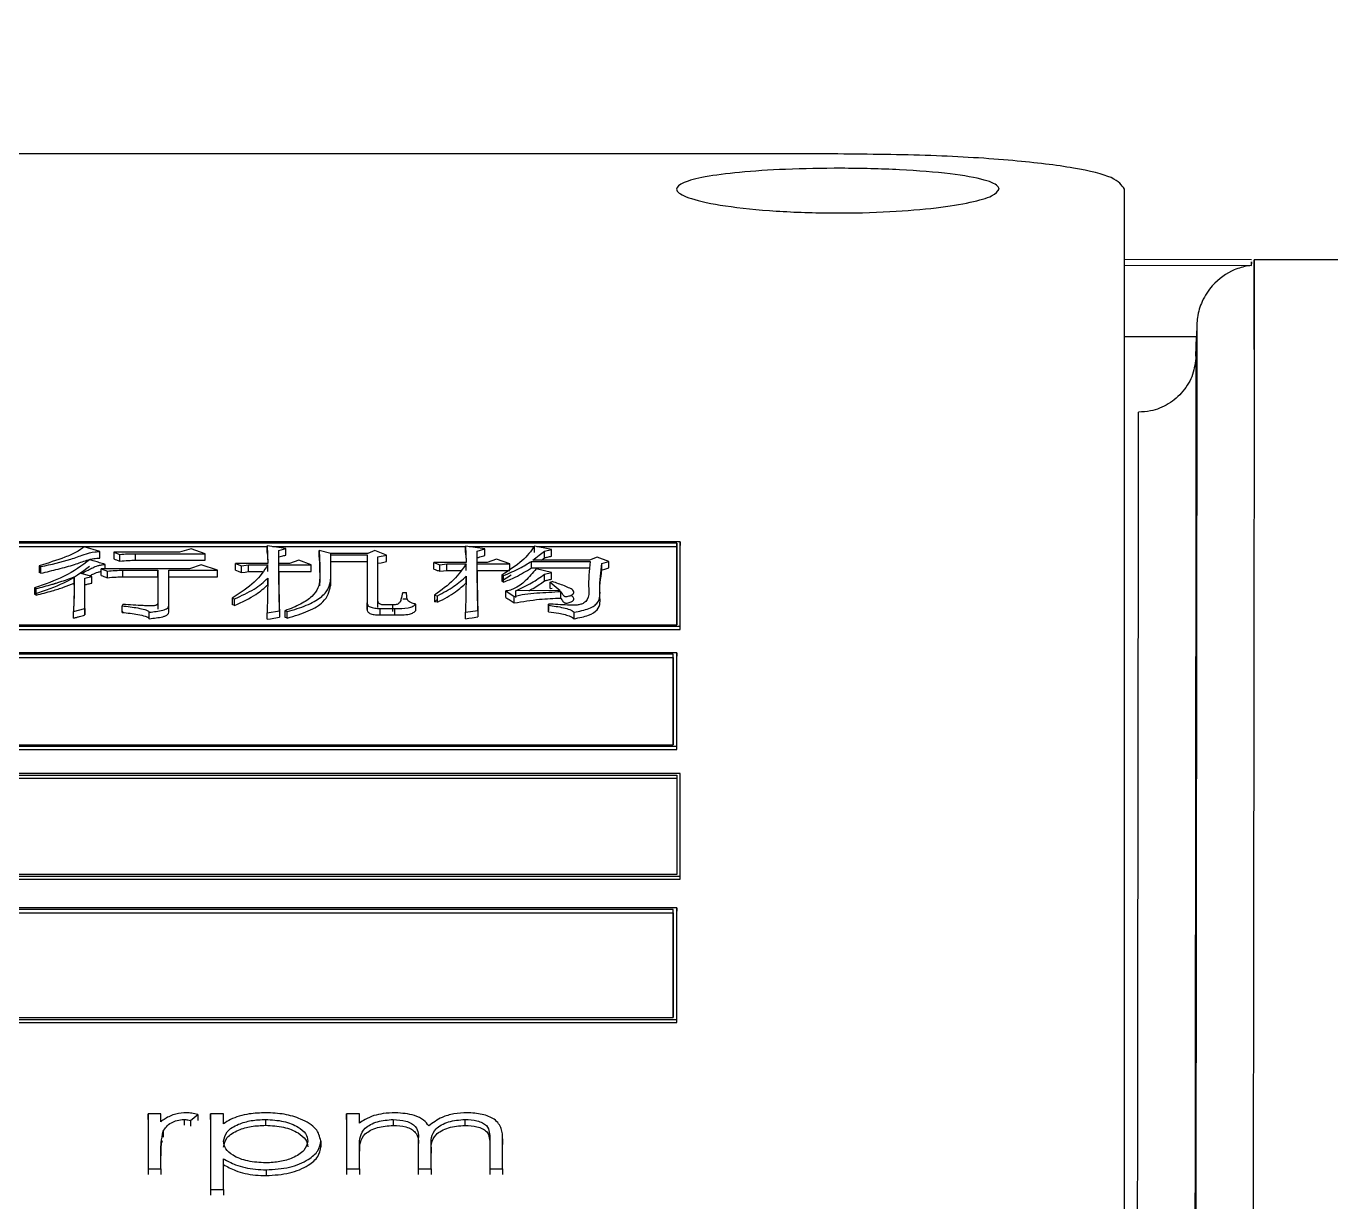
# Model space of a CAD drawing. Header units: millimetres. Extents: x 2180 to 4616, y 795 to 2518.
# Drawn here: x 2659.55 to 2677.77, y 2275.56 to 2291.97 of the extents above; entities that cross this region are included whole.
import ezdxf

# ---------------------------------------------------------------- set-up
doc = ezdxf.new("R2010")
doc.units = ezdxf.units.MM

msp = doc.modelspace()

# ---------------------------------------------------------------- linework, layer by layer
at = {"color": 7, "linetype": 'Continuous', "lineweight": 25}
for p, q in [((2670.883, 2290.187), (2633.883, 2290.189)), ((2676.656, 2288.71), (2674.883, 2288.714)), ((2674.883, 2288.635), (2676.656, 2288.632)), ((2682.167, 2288.699), (2676.696, 2288.711)), ((2675.894, 2287.806), (2675.89, 2287.634)), ((2675.894, 2287.805), (2675.894, 2287.806)), ((2675.89, 2287.634), (2674.883, 2287.636)), ((2675.882, 2287.366), (2675.89, 2287.634)), ((2668.684, 2284.771), (2646.701, 2284.771)), ((2668.634, 2284.753), (2646.751, 2284.754)), ((2668.634, 2284.753), (2668.634, 2284.707)), ((2668.684, 2284.771), (2668.684, 2284.724)), ((2657.466, 2284.708), (2662.917, 2284.707)), ((2660.581, 2284.639), (2660.365, 2284.703)), ((2660.581, 2284.546), (2660.581, 2284.639)), ((2660.776, 2284.627), (2660.776, 2284.535)), ((2660.776, 2284.627), (2660.862, 2284.596)), ((2661.695, 2284.627), (2660.776, 2284.627)), ((2660.862, 2284.504), (2660.862, 2284.596)), ((2661.079, 2284.516), (2661.079, 2284.608)), ((2661.079, 2284.608), (2662.052, 2284.608)), ((2661.857, 2284.677), (2661.695, 2284.627)), ((2662.052, 2284.608), (2661.857, 2284.677)), ((2662.052, 2284.516), (2662.052, 2284.608)), ((2662.917, 2284.718), (2662.928, 2284.469)), ((2663.177, 2284.68), (2662.917, 2284.718)), ((2662.917, 2284.626), (2662.917, 2284.718)), ((2662.992, 2284.707), (2665.687, 2284.707)), ((2663.08, 2284.654), (2663.177, 2284.68)), ((2663.08, 2284.469), (2663.08, 2284.654)), ((2663.08, 2284.653), (2663.08, 2284.654)), ((2663.08, 2284.469), (2663.08, 2284.562)), ((2663.177, 2284.588), (2663.177, 2284.68)), ((2663.642, 2284.65), (2663.653, 2284.438)), ((2663.805, 2284.612), (2663.642, 2284.65)), ((2663.642, 2284.558), (2663.642, 2284.65)), ((2664.324, 2284.612), (2663.805, 2284.612)), ((2663.805, 2284.52), (2663.805, 2284.612)), ((2663.805, 2284.251), (2663.805, 2284.592)), ((2663.805, 2284.592), (2664.313, 2284.592)), ((2663.805, 2284.5), (2663.805, 2284.592)), ((2664.313, 2284.592), (2664.313, 2283.92)), ((2664.313, 2284.592), (2664.313, 2284.5)), ((2664.421, 2284.654), (2664.324, 2284.612)), ((2664.583, 2284.589), (2664.421, 2284.654)), ((2664.464, 2284.566), (2664.583, 2284.589)), ((2664.464, 2283.948), (2664.464, 2284.566)), ((2664.464, 2284.563), (2664.464, 2284.566)), ((2664.583, 2284.497), (2664.583, 2284.589)), ((2665.687, 2284.714), (2665.698, 2284.485)), ((2665.957, 2284.676), (2665.687, 2284.714)), ((2665.687, 2284.622), (2665.687, 2284.714)), ((2665.737, 2284.707), (2666.643, 2284.707)), ((2665.849, 2284.642), (2665.957, 2284.676)), ((2665.849, 2284.485), (2665.849, 2284.642)), ((2665.849, 2284.641), (2665.849, 2284.642)), ((2665.957, 2284.584), (2665.957, 2284.676)), ((2666.887, 2284.665), (2666.649, 2284.714)), ((2666.649, 2284.622), (2666.649, 2284.714)), ((2666.684, 2284.707), (2668.634, 2284.707)), ((2666.79, 2284.642), (2666.887, 2284.665)), ((2666.79, 2284.55), (2666.79, 2284.642)), ((2666.887, 2284.573), (2666.887, 2284.665)), ((2667.526, 2284.558), (2667.417, 2284.519)), ((2667.688, 2284.5), (2667.526, 2284.558)), ((2668.684, 2283.549), (2668.684, 2284.724)), ((2659.737, 2284.438), (2659.737, 2284.346)), ((2659.737, 2284.438), (2659.759, 2284.427)), ((2659.759, 2284.335), (2659.759, 2284.427)), ((2660.603, 2284.396), (2660.689, 2284.364)), ((2661.836, 2284.395), (2660.603, 2284.396)), ((2660.603, 2284.304), (2660.603, 2284.396)), ((2660.657, 2284.396), (2660.657, 2284.458)), ((2660.905, 2284.376), (2661.392, 2284.376)), ((2660.905, 2284.284), (2660.905, 2284.376)), ((2661.079, 2284.516), (2662.052, 2284.516)), ((2661.392, 2284.376), (2661.392, 2283.924)), ((2661.392, 2284.284), (2661.392, 2284.376)), ((2661.544, 2284.376), (2662.225, 2284.376)), ((2661.544, 2283.884), (2661.544, 2284.376)), ((2661.544, 2284.284), (2661.544, 2284.376)), ((2661.998, 2284.454), (2661.836, 2284.395)), ((2662.225, 2284.376), (2661.998, 2284.454)), ((2662.225, 2284.284), (2662.225, 2284.376)), ((2662.474, 2284.469), (2662.561, 2284.438)), ((2662.928, 2284.469), (2662.474, 2284.469)), ((2662.474, 2284.377), (2662.474, 2284.469)), ((2662.561, 2284.438), (2662.658, 2284.45)), ((2662.561, 2284.346), (2662.561, 2284.438)), ((2662.658, 2284.45), (2662.928, 2284.45)), ((2662.658, 2284.358), (2662.658, 2284.45)), ((2662.928, 2284.358), (2662.928, 2284.45)), ((2663.231, 2284.469), (2663.08, 2284.469)), ((2663.08, 2284.377), (2663.08, 2284.469)), ((2663.08, 2284.45), (2663.534, 2284.45)), ((2663.08, 2284.358), (2663.08, 2284.45)), ((2663.361, 2284.519), (2663.231, 2284.469)), ((2663.534, 2284.45), (2663.361, 2284.519)), ((2663.534, 2284.358), (2663.534, 2284.45)), ((2663.653, 2284.438), (2663.653, 2284.251)), ((2663.653, 2284.346), (2663.653, 2284.438)), ((2663.805, 2284.5), (2664.313, 2284.5)), ((2663.805, 2284.159), (2663.805, 2284.5)), ((2664.313, 2284.5), (2664.313, 2283.829)), ((2664.464, 2283.857), (2664.464, 2284.474)), ((2665.243, 2284.485), (2665.33, 2284.454)), ((2665.698, 2284.485), (2665.243, 2284.485)), ((2665.243, 2284.393), (2665.243, 2284.485)), ((2665.33, 2284.454), (2665.427, 2284.465)), ((2665.33, 2284.362), (2665.33, 2284.454)), ((2665.427, 2284.465), (2665.697, 2284.465)), ((2665.427, 2284.373), (2665.427, 2284.465)), ((2665.697, 2284.373), (2665.697, 2284.465)), ((2665.849, 2284.485), (2665.849, 2284.55)), ((2665.99, 2284.485), (2665.849, 2284.485)), ((2665.849, 2284.393), (2665.849, 2284.485)), ((2665.849, 2284.465), (2666.303, 2284.465)), ((2665.849, 2284.373), (2665.849, 2284.465)), ((2666.119, 2284.531), (2665.99, 2284.485)), ((2666.303, 2284.465), (2666.119, 2284.531)), ((2666.303, 2284.389), (2666.303, 2284.465)), ((2666.606, 2284.5), (2667.428, 2284.5)), ((2666.606, 2284.408), (2666.606, 2284.5)), ((2666.606, 2284.408), (2667.428, 2284.408)), ((2667.417, 2284.519), (2666.628, 2284.519)), ((2666.887, 2284.345), (2666.671, 2284.395)), ((2666.748, 2284.519), (2666.79, 2284.55)), ((2667.591, 2284.473), (2667.688, 2284.5)), ((2667.591, 2284.381), (2667.591, 2284.473)), ((2667.688, 2284.408), (2667.688, 2284.5)), ((2659.759, 2284.335), (2659.737, 2284.346)), ((2660.224, 2284.194), (2660.224, 2284.286)), ((2660.473, 2284.29), (2660.321, 2284.329)), ((2660.375, 2284.266), (2660.473, 2284.29)), ((2660.375, 2283.843), (2660.375, 2284.266)), ((2660.473, 2284.198), (2660.473, 2284.29)), ((2660.689, 2284.273), (2660.689, 2284.364)), ((2660.905, 2284.284), (2661.392, 2284.284)), ((2661.392, 2284.284), (2661.392, 2283.833)), ((2661.544, 2283.793), (2661.544, 2284.284)), ((2661.544, 2284.284), (2662.225, 2284.284)), ((2662.658, 2284.358), (2662.855, 2284.358)), ((2662.928, 2284.266), (2662.918, 2283.783)), ((2662.928, 2284.175), (2662.928, 2284.266)), ((2663.08, 2284.358), (2663.534, 2284.358)), ((2663.091, 2283.811), (2663.08, 2284.331)), ((2663.653, 2284.346), (2663.653, 2284.205)), ((2663.653, 2284.159), (2663.653, 2284.251)), ((2663.805, 2284.159), (2663.805, 2284.251)), ((2665.427, 2284.373), (2665.624, 2284.373)), ((2665.697, 2284.294), (2665.687, 2283.791)), ((2665.697, 2284.202), (2665.697, 2284.294)), ((2665.849, 2284.373), (2666.303, 2284.373)), ((2665.86, 2283.815), (2665.849, 2284.349)), ((2666.217, 2284.302), (2666.195, 2284.313)), ((2666.195, 2284.313), (2666.195, 2284.222)), ((2666.326, 2284.31), (2666.195, 2284.222)), ((2666.217, 2284.21), (2666.195, 2284.222)), ((2666.217, 2284.21), (2666.217, 2284.302)), ((2666.79, 2284.321), (2666.887, 2284.345)), ((2666.79, 2284.23), (2666.79, 2284.321)), ((2666.866, 2284.211), (2666.898, 2284.219)), ((2666.866, 2284.211), (2667.006, 2284.096)), ((2666.866, 2284.12), (2666.866, 2284.211)), ((2666.887, 2284.253), (2666.887, 2284.345)), ((2659.672, 2284.132), (2659.694, 2284.12)), ((2659.672, 2284.132), (2659.672, 2284.041)), ((2659.694, 2284.029), (2659.672, 2284.041)), ((2659.694, 2284.029), (2659.694, 2284.12)), ((2660.375, 2283.752), (2660.375, 2284.175)), ((2664.811, 2284.068), (2664.865, 2284.068)), ((2665.254, 2284.028), (2665.297, 2284.02)), ((2665.254, 2284.028), (2665.254, 2283.937)), ((2665.297, 2283.929), (2665.297, 2284.02)), ((2666.249, 2283.997), (2666.249, 2284.088)), ((2666.249, 2284.088), (2666.368, 2284.012)), ((2666.368, 2283.921), (2666.368, 2284.012)), ((2667.006, 2284.096), (2666.39, 2284.088)), ((2666.39, 2283.997), (2666.39, 2284.088)), ((2666.866, 2284.12), (2666.898, 2284.128)), ((2667.017, 2283.989), (2667.017, 2284.08)), ((2660.213, 2283.799), (2660.375, 2283.843)), ((2660.375, 2283.843), (2660.375, 2283.752)), ((2660.905, 2283.9), (2660.895, 2283.88)), ((2660.895, 2283.789), (2660.895, 2283.88)), ((2661.392, 2283.924), (2661.392, 2283.833)), ((2661.544, 2283.793), (2661.544, 2283.884)), ((2662.431, 2283.989), (2662.463, 2283.976)), ((2662.431, 2283.989), (2662.431, 2283.897)), ((2662.463, 2283.885), (2662.431, 2283.897)), ((2662.463, 2283.885), (2662.463, 2283.976)), ((2664.313, 2283.829), (2664.313, 2283.92)), ((2664.497, 2283.843), (2664.702, 2283.843)), ((2664.497, 2283.752), (2664.497, 2283.843)), ((2664.67, 2283.892), (2664.573, 2283.892)), ((2664.67, 2283.801), (2664.67, 2283.892)), ((2664.702, 2283.752), (2664.702, 2283.843)), ((2664.811, 2283.977), (2664.865, 2283.977)), ((2664.994, 2283.813), (2664.994, 2283.904)), ((2665.297, 2283.971), (2665.254, 2283.937)), ((2665.297, 2283.929), (2665.254, 2283.937)), ((2666.844, 2283.888), (2666.844, 2283.904)), ((2666.844, 2283.904), (2666.844, 2283.813)), ((2666.844, 2283.797), (2666.844, 2283.888)), ((2660.213, 2283.708), (2660.213, 2283.799)), ((2660.895, 2283.789), (2660.905, 2283.809)), ((2661.273, 2283.7), (2661.273, 2283.791)), ((2662.918, 2283.783), (2663.091, 2283.811)), ((2662.918, 2283.692), (2662.918, 2283.783)), ((2663.091, 2283.811), (2663.091, 2283.72)), ((2663.166, 2283.811), (2663.166, 2283.72)), ((2663.199, 2283.799), (2663.166, 2283.811)), ((2663.199, 2283.708), (2663.166, 2283.72)), ((2663.199, 2283.708), (2663.199, 2283.799)), ((2664.497, 2283.752), (2664.702, 2283.752)), ((2665.687, 2283.791), (2665.86, 2283.815)), ((2665.687, 2283.7), (2665.687, 2283.791)), ((2665.86, 2283.815), (2665.86, 2283.724)), ((2666.844, 2283.797), (2666.844, 2283.813)), ((2667.201, 2283.7), (2667.201, 2283.791)), ((2646.701, 2283.596), (2668.684, 2283.595)), ((2646.701, 2283.55), (2668.684, 2283.549)), ((2646.751, 2283.615), (2668.634, 2283.614)), ((2668.684, 2283.549), (2668.684, 2283.595)), ((2668.634, 2283.225), (2646.651, 2283.226)), ((2668.584, 2283.206), (2646.701, 2283.206)), ((2646.701, 2283.161), (2668.584, 2283.16)), ((2668.584, 2283.16), (2668.584, 2283.206)), ((2668.634, 2283.225), (2668.634, 2283.179)), ((2668.634, 2281.875), (2668.634, 2283.179)), ((2646.651, 2281.919), (2668.634, 2281.919)), ((2646.651, 2281.875), (2668.634, 2281.875)), ((2646.701, 2281.94), (2668.584, 2281.94)), ((2668.634, 2281.875), (2668.634, 2281.919)), ((2668.684, 2281.54), (2646.701, 2281.54)), ((2646.751, 2281.519), (2668.634, 2281.518)), ((2646.751, 2281.475), (2668.634, 2281.474)), ((2668.634, 2281.518), (2668.634, 2281.474)), ((2668.684, 2281.496), (2668.684, 2281.54)), ((2668.684, 2280.065), (2668.684, 2281.496)), ((2646.701, 2280.109), (2668.684, 2280.108)), ((2646.701, 2280.066), (2668.684, 2280.065)), ((2668.634, 2280.131), (2646.751, 2280.132)), ((2668.684, 2280.065), (2668.684, 2280.108)), ((2668.634, 2279.663), (2646.651, 2279.663)), ((2668.634, 2279.663), (2668.634, 2279.62)), ((2668.584, 2279.639), (2646.701, 2279.64)), ((2646.701, 2279.597), (2668.584, 2279.596)), ((2668.584, 2279.596), (2668.584, 2279.639)), ((2668.634, 2278.065), (2668.634, 2279.62)), ((2646.651, 2278.107), (2668.634, 2278.107)), ((2646.651, 2278.066), (2668.634, 2278.065)), ((2646.701, 2278.132), (2668.584, 2278.132)), ((2668.634, 2278.065), (2668.634, 2278.107)), ((2661.257, 2276.79), (2661.257, 2276.022)), ((2661.257, 2276.709), (2661.257, 2276.79)), ((2661.436, 2276.79), (2661.257, 2276.79)), ((2661.436, 2276.678), (2661.436, 2276.79)), ((2661.85, 2276.697), (2661.949, 2276.778)), ((2661.949, 2276.778), (2661.949, 2276.696)), ((2662.128, 2276.79), (2662.128, 2275.734)), ((2662.128, 2276.709), (2662.128, 2276.79)), ((2662.308, 2276.79), (2662.128, 2276.79)), ((2662.308, 2276.649), (2662.308, 2276.79)), ((2664.026, 2276.79), (2664.026, 2276.021)), ((2664.026, 2276.709), (2664.026, 2276.79)), ((2664.205, 2276.79), (2664.026, 2276.79)), ((2664.205, 2276.658), (2664.205, 2276.79)), ((2661.257, 2276.708), (2661.257, 2275.941)), ((2661.468, 2276.546), (2661.468, 2276.465)), ((2661.758, 2276.71), (2661.758, 2276.629)), ((2661.85, 2276.697), (2661.85, 2276.615)), ((2662.128, 2276.708), (2662.128, 2275.653)), ((2662.897, 2276.71), (2662.897, 2276.629)), ((2664.026, 2276.708), (2664.026, 2275.941)), ((2664.678, 2276.71), (2664.678, 2276.628)), ((2665.679, 2276.71), (2665.679, 2276.629)), ((2663.667, 2276.41), (2663.667, 2276.329)), ((2665.026, 2276.415), (2665.026, 2276.021)), ((2665.026, 2276.415), (2665.026, 2276.333)), ((2666.026, 2276.441), (2666.026, 2276.021)), ((2666.026, 2276.441), (2666.026, 2276.36)), ((2666.205, 2276.021), (2666.205, 2276.44)), ((2666.205, 2276.44), (2666.205, 2276.359)), ((2661.436, 2276.022), (2661.436, 2276.282)), ((2661.436, 2276.282), (2661.436, 2276.201)), ((2664.205, 2276.021), (2664.205, 2276.347)), ((2664.205, 2276.347), (2664.205, 2276.266)), ((2665.205, 2276.021), (2665.205, 2276.323)), ((2665.205, 2276.323), (2665.205, 2276.242)), ((2666.026, 2276.359), (2666.026, 2275.941)), ((2661.257, 2276.022), (2661.257, 2275.941)), ((2661.257, 2276.022), (2661.436, 2276.022)), ((2661.436, 2276.022), (2661.436, 2275.941)), ((2662.308, 2275.734), (2662.308, 2276.162)), ((2662.904, 2276.008), (2662.904, 2275.927)), ((2664.026, 2276.021), (2664.026, 2275.941)), ((2664.026, 2276.021), (2664.205, 2276.021)), ((2664.205, 2276.021), (2664.205, 2275.941)), ((2665.026, 2276.021), (2665.026, 2275.941)), ((2665.026, 2276.021), (2665.205, 2276.021)), ((2665.205, 2276.021), (2665.205, 2275.941)), ((2666.026, 2276.021), (2666.026, 2275.941)), ((2666.026, 2276.021), (2666.205, 2276.021)), ((2666.205, 2276.021), (2666.205, 2275.941)), ((2662.128, 2275.734), (2662.128, 2275.654)), ((2662.128, 2275.734), (2662.308, 2275.734)), ((2662.308, 2275.734), (2662.308, 2275.654))]:
    msp.add_line(p, q, dxfattribs=at)
at = {"color": 7, "linetype": 'Continuous', "lineweight": 25, "flags": 128}
for points in [[(2664.464, 2284.474), (2664.509, 2284.482), (2664.546, 2284.489), (2664.583, 2284.497)], [(2662.561, 2284.346), (2662.609, 2284.352), (2662.658, 2284.358)], [(2665.33, 2284.362), (2665.378, 2284.368), (2665.427, 2284.373)], [(2662.918, 2283.692), (2662.964, 2283.699), (2663.01, 2283.707), (2663.091, 2283.72)], [(2665.687, 2283.7), (2665.734, 2283.706), (2665.781, 2283.713), (2665.86, 2283.724)]]:
    msp.add_lwpolyline(points, dxfattribs=at)
at = {"color": 7, "linetype": 'Continuous', "lineweight": 25}
for points in [[(2674.069, 2221.501), (2674.593, 2225.153), (2675.641, 2232.456), (2678.761, 2243.099), (2682.969, 2253.342), (2688.324, 2263.043), (2694.729, 2272.082), (2702.11, 2280.344), (2710.372, 2287.725), (2719.412, 2294.13), (2729.112, 2299.485), (2739.355, 2303.693), (2749.998, 2306.813), (2757.302, 2307.861), (2760.953, 2308.385)], [(2674.272, 2228.044), (2674.958, 2231.338), (2676.331, 2237.926), (2679.652, 2247.479), (2683.856, 2256.662), (2688.991, 2265.365), (2694.981, 2273.502), (2701.768, 2280.986), (2709.282, 2287.742), (2717.444, 2293.696), (2726.169, 2298.795), (2735.37, 2302.959), (2744.936, 2306.239), (2751.531, 2307.584), (2754.828, 2308.256)], [(2676.693, 2287.457), (2676.694, 2287.822), (2676.695, 2288.553), (2676.695, 2288.658), (2676.696, 2288.711)]]:
    msp.add_open_spline(points, degree=3, dxfattribs=at)
for points, knots in [([(2674.883, 2289.697), (2674.846, 2289.752), (2674.773, 2289.862), (2674.203, 2289.998), (2673.336, 2290.104), (2672.188, 2290.174), (2671.323, 2290.183), (2670.883, 2290.187)], [0, 0, 0, 0, 0.184668, 0.3699947, 0.5658507, 0.7794444, 1, 1, 1, 1]), ([(2673.133, 2289.698), (2673.112, 2289.665), (2673.071, 2289.601), (2672.749, 2289.509), (2672.261, 2289.43), (2671.601, 2289.375), (2670.821, 2289.356), (2670.007, 2289.383), (2669.295, 2289.455), (2668.81, 2289.557), (2668.648, 2289.643), (2668.622, 2289.72), (2668.705, 2289.791), (2669.014, 2289.872), (2669.507, 2289.936), (2670.164, 2289.978), (2670.945, 2289.993), (2671.758, 2289.973), (2672.471, 2289.916), (2672.954, 2289.831), (2673.121, 2289.752), (2673.131, 2289.707), (2673.133, 2289.698)], [0, 0, 0, 0, 0.046276, 0.092719, 0.141715, 0.19519, 0.253686, 0.315261, 0.376912, 0.43437, 0.485817, 0.500005, 0.546254, 0.592701, 0.641799, 0.695155, 0.753514, 0.815397, 0.876864, 0.934161, 0.985737, 1, 1, 1, 1]), ([(2674.884, 2230.759), (2674.884, 2232.015), (2674.884, 2235.839), (2674.884, 2240.766), (2674.884, 2246.804), (2674.884, 2251.466), (2674.884, 2257.038), (2674.884, 2261.277), (2674.883, 2266.255), (2674.883, 2270.9), (2674.883, 2275.047), (2674.883, 2278.784), (2674.883, 2281.44), (2674.883, 2284.311), (2674.883, 2286.233), (2674.883, 2288.334), (2674.883, 2289.136), (2674.883, 2289.697)], [0, 0, 0, 0, 0.041991, 0.127821, 0.170695, 0.256527, 0.299401, 0.385233, 0.428107, 0.513939, 0.599771, 0.642645, 0.728477, 0.77135, 0.857181, 0.900055, 1, 1, 1, 1]), ([(2676.656, 2288.632), (2676.655, 2288.631), (2676.649, 2288.629), (2676.558, 2288.618), (2676.373, 2288.564), (2676.135, 2288.406), (2675.968, 2288.153), (2675.904, 2287.954), (2675.896, 2287.839), (2675.894, 2287.806)], [0, 0, 0, 0, 0.0146665, 0.0629057, 0.2528185, 0.5796375, 0.7759438, 0.9348975, 1, 1, 1, 1]), ([(2676.696, 2288.711), (2676.696, 2288.645), (2676.696, 2288.514), (2676.695, 2287.464), (2676.693, 2286.09), (2676.692, 2284.671), (2676.69, 2283.461), (2676.689, 2282.104), (2676.687, 2280.606), (2676.685, 2278.971), (2676.682, 2276.665), (2676.678, 2273.427), (2676.672, 2268.923), (2676.665, 2263.618), (2676.657, 2257.477), (2676.647, 2250.461), (2676.638, 2243.916), (2676.632, 2239.578), (2676.63, 2238.014)], [0, 0, 0, 0, 0.077148, 0.153713, 0.229695, 0.267477, 0.305113, 0.342602, 0.379946, 0.417144, 0.454196, 0.525129, 0.600563, 0.680497, 0.764931, 0.853864, 0.947295, 1, 1, 1, 1]), ([(2676.656, 2288.632), (2676.656, 2288.653), (2676.656, 2288.706), (2676.656, 2288.674), (2676.656, 2288.656)], [0, 0, 0, 0, 0.3985126, 1, 1, 1, 1]), ([(2675.894, 2287.805), (2675.894, 2287.544), (2675.894, 2287.009), (2675.892, 2284.983), (2675.888, 2282.128), (2675.884, 2278.459), (2675.878, 2273.788), (2675.87, 2268.071), (2675.861, 2261.295), (2675.852, 2254.158), (2675.842, 2246.941), (2675.834, 2240.737), (2675.828, 2236.608), (2675.826, 2234.939)], [0, 0, 0, 0, 0.094145, 0.193435, 0.281386, 0.373015, 0.468324, 0.567312, 0.66998, 0.77633, 0.858534, 0.942811, 1, 1, 1, 1]), ([(2675.882, 2287.366), (2675.872, 2287.279), (2675.851, 2287.102), (2675.711, 2286.866), (2675.505, 2286.687), (2675.281, 2286.596), (2675.136, 2286.587), (2675.081, 2286.584)], [0, 0, 0, 0, 0.211414, 0.429643, 0.647703, 0.865409, 1, 1, 1, 1]), ([(2675.882, 2287.366), (2675.882, 2287.342), (2675.882, 2287.305), (2675.882, 2287.228), (2675.882, 2287.132), (2675.882, 2287.002), (2675.882, 2286.872), (2675.882, 2286.736), (2675.882, 2286.554), (2675.881, 2286.247), (2675.881, 2285.916), (2675.881, 2285.62), (2675.88, 2285.433), (2675.88, 2285.226), (2675.88, 2284.997), (2675.88, 2284.744), (2675.879, 2283.916), (2675.877, 2282.368), (2675.874, 2279.859), (2675.871, 2277.366), (2675.868, 2275.073), (2675.865, 2273.121), (2675.863, 2271.616), (2675.862, 2270.678), (2675.861, 2270.223), (2675.861, 2270.09), (2675.861, 2270.047), (2675.861, 2270.032), (2675.861, 2270.027), (2675.861, 2270.025), (2675.861, 2270.024), (2675.861, 2270.023), (2675.861, 2270.023), (2675.861, 2270.023), (2675.861, 2270.023), (2675.861, 2270.023), (2675.861, 2269.802), (2675.86, 2269.233), (2675.859, 2268.15), (2675.857, 2266.78), (2675.855, 2265.434), (2675.854, 2264.406), (2675.853, 2263.604), (2675.852, 2262.725), (2675.85, 2261.635), (2675.849, 2260.509), (2675.847, 2259.55), (2675.846, 2258.59), (2675.845, 2257.53), (2675.843, 2256.267), (2675.842, 2255.141), (2675.84, 2254.089), (2675.839, 2253.045), (2675.837, 2251.983), (2675.836, 2250.866), (2675.834, 2249.653), (2675.832, 2248.085), (2675.83, 2246.369), (2675.828, 2244.7), (2675.826, 2243.304), (2675.824, 2242.027), (2675.822, 2240.235), (2675.819, 2238.603), (2675.818, 2237.199), (2675.817, 2236.603), (2675.816, 2236.005), (2675.816, 2235.603), (2675.815, 2235.38), (2675.815, 2235.3), (2675.815, 2235.13), (2675.815, 2234.981), (2675.815, 2234.888)], [0, 0, 0, 0, 0.012731, 0.019932, 0.032651, 0.047597, 0.059828, 0.067378, 0.080831, 0.100684, 0.128346, 0.136881, 0.145952, 0.155559, 0.165701, 0.176379, 0.187593, 0.265595, 0.333484, 0.391258, 0.438913, 0.476448, 0.50386, 0.521149, 0.525997, 0.527472, 0.528021, 0.5282, 0.528267, 0.528294, 0.528305, 0.52831, 0.528312, 0.528313, 0.528313, 0.528314, 0.528314, 0.539711, 0.557422, 0.582649, 0.606451, 0.62101, 0.630079, 0.642964, 0.660519, 0.678211, 0.691797, 0.70145, 0.718725, 0.736001, 0.753277, 0.764234, 0.777989, 0.794543, 0.80571, 0.821168, 0.840916, 0.864954, 0.885085, 0.902226, 0.915656, 0.931077, 0.966336, 0.973263, 0.980189, 0.987116, 0.994043, 0.994137, 0.994848, 0.996798, 1, 1, 1, 1]), ([(2675.045, 2257.431), (2675.046, 2258.5), (2675.049, 2260.86), (2675.054, 2264.201), (2675.058, 2267.452), (2675.061, 2270.341), (2675.065, 2272.896), (2675.069, 2276.204), (2675.073, 2279.897), (2675.078, 2283.325), (2675.08, 2285.692), (2675.081, 2286.286), (2675.081, 2286.584)], [0, 0, 0, 0, 0.063306, 0.139766, 0.212797, 0.2824, 0.348573, 0.411317, 0.560447, 0.70786, 0.853557, 1, 1, 1, 1]), ([(2668.634, 2283.614), (2668.634, 2283.736), (2668.634, 2283.979), (2668.634, 2284.36), (2668.634, 2284.614), (2668.634, 2284.753)], [0, 0, 0, 0, 0.309667, 0.619335, 1, 1, 1, 1]), ([(2668.684, 2283.595), (2668.684, 2283.717), (2668.684, 2283.961), (2668.684, 2284.354), (2668.684, 2284.619), (2668.684, 2284.771)], [0, 0, 0, 0, 0.300086, 0.600172, 1, 1, 1, 1]), ([(2660.365, 2284.703), (2660.33, 2284.677), (2660.259, 2284.624), (2660.042, 2284.535), (2659.859, 2284.477), (2659.737, 2284.438)], [0, 0, 0, 0, 0.244211, 0.494059, 1, 1, 1, 1]), ([(2659.759, 2284.427), (2659.904, 2284.459), (2660.12, 2284.508), (2660.343, 2284.59), (2660.477, 2284.632), (2660.56, 2284.637), (2660.581, 2284.639)], [0, 0, 0, 0, 0.501457, 0.748784, 0.936077, 1, 1, 1, 1]), ([(2660.862, 2284.596), (2660.898, 2284.6), (2660.969, 2284.607), (2661.042, 2284.607), (2661.079, 2284.608)], [0, 0, 0, 0, 0.4988667, 1, 1, 1, 1]), ([(2662.917, 2284.626), (2662.92, 2284.599), (2662.924, 2284.546), (2662.926, 2284.494), (2662.927, 2284.469)], [0, 0, 0, 0, 0.53069, 1, 1, 1, 1]), ([(2663.08, 2284.562), (2663.093, 2284.565), (2663.116, 2284.572), (2663.149, 2284.58), (2663.168, 2284.586), (2663.177, 2284.588)], [0, 0, 0, 0, 0.420135, 0.710067, 1, 1, 1, 1]), ([(2663.642, 2284.558), (2663.645, 2284.531), (2663.649, 2284.482), (2663.652, 2284.412), (2663.653, 2284.368), (2663.653, 2284.346)], [0, 0, 0, 0, 0.384139, 0.692048, 1, 1, 1, 1]), ([(2665.687, 2284.622), (2665.689, 2284.594), (2665.694, 2284.548), (2665.695, 2284.502), (2665.696, 2284.485)], [0, 0, 0, 0, 0.616417, 1, 1, 1, 1]), ([(2665.849, 2284.55), (2665.862, 2284.554), (2665.887, 2284.562), (2665.923, 2284.573), (2665.946, 2284.581), (2665.957, 2284.584)], [0, 0, 0, 0, 0.362138, 0.681069, 1, 1, 1, 1]), ([(2666.649, 2284.714), (2666.599, 2284.644), (2666.499, 2284.503), (2666.297, 2284.377), (2666.195, 2284.313)], [0, 0, 0, 0, 0.496751, 1, 1, 1, 1]), ([(2666.628, 2284.519), (2666.656, 2284.541), (2666.708, 2284.583), (2666.764, 2284.623), (2666.79, 2284.642)], [0, 0, 0, 0, 0.532976, 1, 1, 1, 1]), ([(2666.79, 2284.55), (2666.804, 2284.553), (2666.828, 2284.559), (2666.86, 2284.566), (2666.878, 2284.571), (2666.887, 2284.573)], [0, 0, 0, 0, 0.439882, 0.719941, 1, 1, 1, 1]), ([(2668.634, 2284.707), (2668.634, 2284.597), (2668.634, 2284.377), (2668.634, 2284.015), (2668.634, 2283.756), (2668.634, 2283.614)], [0, 0, 0, 0, 0.312228, 0.624456, 1, 1, 1, 1]), ([(2660.44, 2284.523), (2660.332, 2284.441), (2660.136, 2284.293), (2659.815, 2284.182), (2659.672, 2284.132)], [0, 0, 0, 0, 0.553842, 1, 1, 1, 1]), ([(2660.44, 2284.431), (2660.332, 2284.349), (2660.136, 2284.201), (2659.815, 2284.09), (2659.672, 2284.041)], [0, 0, 0, 0, 0.553762, 1, 1, 1, 1]), ([(2659.759, 2284.335), (2659.84, 2284.354), (2660.002, 2284.392), (2660.222, 2284.451), (2660.368, 2284.508), (2660.488, 2284.54), (2660.553, 2284.545), (2660.581, 2284.546)], [0, 0, 0, 0, 0.285391, 0.571044, 0.802081, 0.914333, 1, 1, 1, 1]), ([(2660.321, 2284.329), (2660.354, 2284.346), (2660.408, 2284.374), (2660.483, 2284.412), (2660.541, 2284.438), (2660.603, 2284.453), (2660.639, 2284.456), (2660.657, 2284.458)], [0, 0, 0, 0, 0.3357419, 0.5532256, 0.7726409, 0.885172, 1, 1, 1, 1]), ([(2660.657, 2284.458), (2660.63, 2284.466), (2660.581, 2284.481), (2660.509, 2284.503), (2660.463, 2284.516), (2660.44, 2284.523)], [0, 0, 0, 0, 0.369991, 0.684996, 1, 1, 1, 1]), ([(2660.689, 2284.364), (2660.725, 2284.368), (2660.796, 2284.375), (2660.869, 2284.376), (2660.905, 2284.376)], [0, 0, 0, 0, 0.4988667, 1, 1, 1, 1]), ([(2660.776, 2284.535), (2660.788, 2284.531), (2660.809, 2284.523), (2660.837, 2284.513), (2660.854, 2284.507), (2660.862, 2284.504)], [0, 0, 0, 0, 0.4286092, 0.7143039, 1, 1, 1, 1]), ([(2660.862, 2284.504), (2660.902, 2284.508), (2660.973, 2284.515), (2661.046, 2284.516), (2661.079, 2284.516)], [0, 0, 0, 0, 0.558823, 1, 1, 1, 1]), ([(2662.928, 2284.45), (2662.875, 2284.369), (2662.767, 2284.207), (2662.543, 2284.062), (2662.431, 2283.989)], [0, 0, 0, 0, 0.497121, 1, 1, 1, 1]), ([(2662.474, 2284.377), (2662.486, 2284.373), (2662.507, 2284.366), (2662.536, 2284.355), (2662.552, 2284.349), (2662.561, 2284.346)], [0, 0, 0, 0, 0.428612, 0.714306, 1, 1, 1, 1]), ([(2663.08, 2284.331), (2663.08, 2284.353), (2663.08, 2284.393), (2663.08, 2284.432), (2663.08, 2284.45)], [0, 0, 0, 0, 0.56, 1, 1, 1, 1]), ([(2663.08, 2284.285), (2663.08, 2284.321), (2663.08, 2284.392), (2663.08, 2284.431), (2663.08, 2284.45)], [0, 0, 0, 0, 0.510039, 1, 1, 1, 1]), ([(2665.243, 2284.393), (2665.256, 2284.388), (2665.276, 2284.381), (2665.305, 2284.371), (2665.322, 2284.365), (2665.33, 2284.362)], [0, 0, 0, 0, 0.428612, 0.714306, 1, 1, 1, 1]), ([(2665.697, 2284.465), (2665.645, 2284.39), (2665.54, 2284.239), (2665.35, 2284.099), (2665.254, 2284.029)], [0, 0, 0, 0, 0.497559, 1, 1, 1, 1]), ([(2665.849, 2284.349), (2665.849, 2284.37), (2665.849, 2284.409), (2665.849, 2284.448), (2665.849, 2284.465)], [0, 0, 0, 0, 0.56, 1, 1, 1, 1]), ([(2665.849, 2284.303), (2665.849, 2284.338), (2665.849, 2284.408), (2665.849, 2284.446), (2665.849, 2284.465)], [0, 0, 0, 0, 0.510364, 1, 1, 1, 1]), ([(2666.217, 2284.302), (2666.295, 2284.335), (2666.44, 2284.397), (2666.554, 2284.468), (2666.606, 2284.5)], [0, 0, 0, 0, 0.541449, 1, 1, 1, 1]), ([(2666.217, 2284.21), (2666.273, 2284.233), (2666.374, 2284.275), (2666.5, 2284.343), (2666.571, 2284.386), (2666.606, 2284.408)], [0, 0, 0, 0, 0.381252, 0.689942, 1, 1, 1, 1]), ([(2666.671, 2284.395), (2666.625, 2284.34), (2666.544, 2284.241), (2666.415, 2284.135), (2666.297, 2284.093), (2666.259, 2284.089), (2666.249, 2284.088)], [0, 0, 0, 0, 0.4941647, 0.8691614, 0.966217, 1, 1, 1, 1]), ([(2667.428, 2284.5), (2667.414, 2284.373), (2667.394, 2284.197), (2667.416, 2283.998), (2667.353, 2283.926), (2667.298, 2283.9), (2667.243, 2283.888), (2667.177, 2283.886), (2667.045, 2283.894), (2666.933, 2283.9), (2666.844, 2283.904)], [0, 0, 0, 0, 0.489233, 0.672718, 0.735367, 0.76608, 0.796242, 0.828596, 0.864188, 1, 1, 1, 1]), ([(2667.201, 2283.791), (2667.276, 2283.805), (2667.386, 2283.827), (2667.487, 2283.879), (2667.572, 2283.968), (2667.552, 2284.174), (2667.575, 2284.353), (2667.591, 2284.473)], [0, 0, 0, 0, 0.132026, 0.196101, 0.258534, 0.505562, 1, 1, 1, 1]), ([(2667.201, 2283.7), (2667.274, 2283.713), (2667.415, 2283.74), (2667.581, 2283.856), (2667.546, 2284.081), (2667.573, 2284.262), (2667.591, 2284.381)], [0, 0, 0, 0, 0.127764, 0.249157, 0.505692, 1, 1, 1, 1]), ([(2667.591, 2284.381), (2667.604, 2284.385), (2667.627, 2284.391), (2667.66, 2284.4), (2667.679, 2284.405), (2667.688, 2284.408)], [0, 0, 0, 0, 0.420135, 0.710068, 1, 1, 1, 1]), ([(2659.694, 2284.12), (2659.77, 2284.14), (2659.847, 2284.16), (2659.925, 2284.183), (2659.934, 2284.185), (2659.943, 2284.188), (2659.952, 2284.191), (2659.961, 2284.194), (2659.985, 2284.201), (2660.079, 2284.23), (2660.16, 2284.261), (2660.224, 2284.286)], [0, 0, 0, 0, 0.400377, 0.412885, 0.425393, 0.450409, 0.462917, 0.475426, 0.500442, 0.600512, 1, 1, 1, 1]), ([(2659.694, 2284.029), (2659.769, 2284.049), (2659.901, 2284.083), (2660.08, 2284.138), (2660.176, 2284.176), (2660.224, 2284.194)], [0, 0, 0, 0, 0.400541, 0.699142, 1, 1, 1, 1]), ([(2660.224, 2284.286), (2660.224, 2284.269), (2660.224, 2284.25), (2660.224, 2284.228), (2660.224, 2284.222), (2660.224, 2284.215), (2660.224, 2284.209), (2660.224, 2284.2), (2660.224, 2284.192), (2660.224, 2284.183), (2660.224, 2284.177), (2660.224, 2284.17), (2660.224, 2284.164), (2660.224, 2284.155), (2660.224, 2284.144), (2660.224, 2284.131), (2660.224, 2284.114), (2660.224, 2284.097), (2660.224, 2284.079), (2660.224, 2284.066), (2660.223, 2284.053), (2660.223, 2284.036), (2660.223, 2284.019), (2660.222, 2284.001), (2660.222, 2283.988), (2660.222, 2283.975), (2660.221, 2283.962), (2660.22, 2283.944), (2660.22, 2283.927), (2660.219, 2283.909), (2660.218, 2283.896), (2660.218, 2283.883), (2660.217, 2283.872), (2660.217, 2283.863), (2660.216, 2283.856), (2660.216, 2283.85), (2660.215, 2283.841), (2660.215, 2283.832), (2660.215, 2283.823), (2660.214, 2283.817), (2660.214, 2283.809), (2660.213, 2283.803), (2660.213, 2283.799)], [0, 0, 0, 0, 0.10711, 0.120499, 0.133888, 0.147276, 0.160665, 0.174054, 0.200831, 0.21422, 0.227609, 0.240998, 0.254386, 0.267775, 0.294553, 0.32133, 0.348108, 0.401663, 0.42844, 0.455218, 0.481995, 0.508773, 0.562328, 0.589105, 0.615883, 0.64266, 0.669438, 0.696215, 0.74977, 0.776548, 0.803325, 0.830103, 0.85688, 0.870269, 0.883658, 0.897047, 0.910435, 0.937213, 0.950602, 0.96399, 0.977379, 1, 1, 1, 1]), ([(2660.224, 2284.168), (2660.224, 2284.172), (2660.224, 2284.178), (2660.224, 2284.19), (2660.224, 2284.197), (2660.224, 2284.201), (2660.224, 2284.203), (2660.224, 2284.204), (2660.224, 2284.205), (2660.224, 2284.186), (2660.224, 2284.058), (2660.221, 2283.974), (2660.22, 2283.925)], [0, 0, 0, 0, 0.01972, 0.031638, 0.043508, 0.046383, 0.049225, 0.052295, 0.055811, 0.08806, 0.463902, 1, 1, 1, 1]), ([(2660.375, 2284.175), (2660.39, 2284.178), (2660.413, 2284.184), (2660.446, 2284.192), (2660.464, 2284.196), (2660.473, 2284.198)], [0, 0, 0, 0, 0.439881, 0.71994, 1, 1, 1, 1]), ([(2660.441, 2284.298), (2660.455, 2284.306), (2660.491, 2284.324), (2660.54, 2284.347), (2660.587, 2284.357), (2660.603, 2284.36)], [0, 0, 0, 0, 0.3081002, 0.7695922, 1, 1, 1, 1]), ([(2660.603, 2284.304), (2660.615, 2284.299), (2660.636, 2284.292), (2660.664, 2284.282), (2660.681, 2284.276), (2660.689, 2284.273)], [0, 0, 0, 0, 0.428611, 0.714305, 1, 1, 1, 1]), ([(2660.689, 2284.273), (2660.729, 2284.276), (2660.8, 2284.283), (2660.873, 2284.284), (2660.905, 2284.284)], [0, 0, 0, 0, 0.558823, 1, 1, 1, 1]), ([(2662.463, 2283.976), (2662.56, 2284.021), (2662.751, 2284.109), (2662.87, 2284.214), (2662.928, 2284.266)], [0, 0, 0, 0, 0.504453, 1, 1, 1, 1]), ([(2663.08, 2284.358), (2663.08, 2284.337), (2663.08, 2284.295), (2663.08, 2284.289), (2663.08, 2284.285)], [0, 0, 0, 0, 0.489863, 1, 1, 1, 1]), ([(2663.08, 2284.285), (2663.08, 2284.221), (2663.081, 2284.157), (2663.082, 2284.109), (2663.082, 2284.098), (2663.083, 2284.055), (2663.086, 2283.928), (2663.089, 2283.808), (2663.091, 2283.72)], [0, 0, 0, 0, 0.252264, 0.254266, 0.269843, 0.313981, 0.501513, 1, 1, 1, 1]), ([(2663.091, 2283.811), (2663.089, 2283.899), (2663.086, 2284.017), (2663.084, 2284.146), (2663.082, 2284.235), (2663.081, 2284.263), (2663.08, 2284.285)], [0, 0, 0, 0, 0.498567, 0.668599, 0.747849, 1, 1, 1, 1]), ([(2663.653, 2284.251), (2663.648, 2284.21), (2663.639, 2284.129), (2663.55, 2284.01), (2663.395, 2283.899), (2663.243, 2283.841), (2663.166, 2283.811)], [0, 0, 0, 0, 0.2454874, 0.4925098, 0.7434187, 1, 1, 1, 1]), ([(2663.199, 2283.799), (2663.292, 2283.826), (2663.475, 2283.881), (2663.673, 2283.993), (2663.787, 2284.12), (2663.799, 2284.207), (2663.804, 2284.251)], [0, 0, 0, 0, 0.258234, 0.509748, 0.755949, 1, 1, 1, 1]), ([(2665.297, 2284.02), (2665.377, 2284.064), (2665.536, 2284.149), (2665.644, 2284.246), (2665.697, 2284.294)], [0, 0, 0, 0, 0.503094, 1, 1, 1, 1]), ([(2665.297, 2283.929), (2665.386, 2283.978), (2665.544, 2284.063), (2665.651, 2284.16), (2665.697, 2284.202)], [0, 0, 0, 0, 0.5629486, 1, 1, 1, 1]), ([(2665.849, 2284.373), (2665.849, 2284.353), (2665.849, 2284.312), (2665.849, 2284.306), (2665.849, 2284.303)], [0, 0, 0, 0, 0.489538, 1, 1, 1, 1]), ([(2665.86, 2283.815), (2665.858, 2283.905), (2665.855, 2284.04), (2665.852, 2284.188), (2665.851, 2284.251), (2665.85, 2284.273), (2665.85, 2284.29), (2665.849, 2284.309), (2665.849, 2284.305), (2665.849, 2284.303)], [0, 0, 0, 0, 0.496744, 0.745118, 0.829845, 0.854799, 0.869312, 0.93209, 1, 1, 1, 1]), ([(2665.849, 2284.303), (2665.85, 2284.238), (2665.85, 2284.169), (2665.852, 2284.079), (2665.855, 2283.947), (2665.858, 2283.814), (2665.86, 2283.724)], [0, 0, 0, 0, 0.252176, 0.267142, 0.501453, 1, 1, 1, 1]), ([(2666.39, 2284.088), (2666.466, 2284.125), (2666.617, 2284.198), (2666.732, 2284.28), (2666.79, 2284.321)], [0, 0, 0, 0, 0.502347, 1, 1, 1, 1]), ([(2666.569, 2284.091), (2666.59, 2284.101), (2666.675, 2284.145), (2666.741, 2284.193), (2666.79, 2284.23)], [0, 0, 0, 0, 0.250656, 1, 1, 1, 1]), ([(2666.79, 2284.23), (2666.804, 2284.233), (2666.828, 2284.239), (2666.86, 2284.246), (2666.878, 2284.251), (2666.887, 2284.253)], [0, 0, 0, 0, 0.439858, 0.719929, 1, 1, 1, 1]), ([(2667.017, 2284.08), (2667.025, 2284.066), (2667.038, 2284.045), (2667.055, 2284.021), (2667.071, 2284.013), (2667.077, 2284.011), (2667.083, 2284.01), (2667.088, 2284.009), (2667.097, 2284.009), (2667.113, 2284.011), (2667.134, 2284.017), (2667.162, 2284.027), (2667.189, 2284.043), (2667.205, 2284.065), (2667.196, 2284.087), (2667.176, 2284.107), (2667.131, 2284.131), (2667.042, 2284.17), (2666.956, 2284.199), (2666.898, 2284.219)], [0, 0, 0, 0, 0.12083, 0.185578, 0.200463, 0.207293, 0.213836, 0.220353, 0.227161, 0.24221, 0.277123, 0.31159, 0.371541, 0.433275, 0.493638, 0.554959, 0.617623, 0.744187, 1, 1, 1, 1]), ([(2662.463, 2283.885), (2662.571, 2283.935), (2662.761, 2284.023), (2662.877, 2284.129), (2662.928, 2284.175)], [0, 0, 0, 0, 0.5642117, 1, 1, 1, 1]), ([(2663.199, 2283.708), (2663.302, 2283.739), (2663.505, 2283.8), (2663.755, 2283.955), (2663.786, 2284.082), (2663.804, 2284.159)], [0, 0, 0, 0, 0.289468, 0.570368, 1, 1, 1, 1]), ([(2664.811, 2284.068), (2664.802, 2284.036), (2664.787, 2283.984), (2664.776, 2283.923), (2664.732, 2283.9), (2664.703, 2283.893), (2664.681, 2283.892), (2664.67, 2283.892)], [0, 0, 0, 0, 0.493872, 0.802594, 0.866234, 0.93227, 1, 1, 1, 1]), ([(2664.994, 2283.904), (2664.977, 2283.908), (2664.942, 2283.915), (2664.901, 2283.933), (2664.881, 2283.955), (2664.866, 2284), (2664.865, 2284.038), (2664.865, 2284.068)], [0, 0, 0, 0, 0.131971, 0.260261, 0.384427, 0.507933, 1, 1, 1, 1]), ([(2666.368, 2284.012), (2666.417, 2284.024), (2666.514, 2284.047), (2666.738, 2284.064), (2666.905, 2284.074), (2667.017, 2284.08)], [0, 0, 0, 0, 0.246103, 0.496572, 1, 1, 1, 1]), ([(2667.017, 2283.989), (2667.026, 2283.973), (2667.037, 2283.953), (2667.055, 2283.931), (2667.066, 2283.924), (2667.075, 2283.92), (2667.084, 2283.918), (2667.094, 2283.918), (2667.112, 2283.92), (2667.145, 2283.929), (2667.182, 2283.945), (2667.204, 2283.97), (2667.197, 2283.995), (2667.18, 2284.014), (2667.159, 2284.023), (2667.155, 2284.025)], [0, 0, 0, 0, 0.228789, 0.293472, 0.325017, 0.349064, 0.365366, 0.381722, 0.40697, 0.473331, 0.60469, 0.720341, 0.824657, 0.962766, 1, 1, 1, 1]), ([(2660.895, 2283.88), (2660.969, 2283.871), (2661.079, 2283.858), (2661.198, 2283.833), (2661.249, 2283.815), (2661.267, 2283.802), (2661.271, 2283.794), (2661.273, 2283.791)], [0, 0, 0, 0, 0.508815, 0.759272, 0.881746, 0.941306, 1, 1, 1, 1]), ([(2661.392, 2283.924), (2661.392, 2283.915), (2661.391, 2283.903), (2661.374, 2283.892), (2661.363, 2283.886), (2661.349, 2283.882), (2661.327, 2283.878), (2661.297, 2283.877), (2661.249, 2283.88), (2661.118, 2283.885), (2661, 2283.893), (2660.905, 2283.9)], [0, 0, 0, 0, 0.115473, 0.14517, 0.175331, 0.205787, 0.236431, 0.299107, 0.364431, 0.490851, 1, 1, 1, 1]), ([(2661.273, 2283.791), (2661.338, 2283.798), (2661.418, 2283.807), (2661.501, 2283.83), (2661.538, 2283.852), (2661.541, 2283.871), (2661.544, 2283.884)], [0, 0, 0, 0, 0.515726, 0.641569, 0.7636817, 1, 1, 1, 1]), ([(2664.313, 2283.92), (2664.314, 2283.91), (2664.316, 2283.895), (2664.333, 2283.877), (2664.354, 2283.864), (2664.383, 2283.854), (2664.431, 2283.845), (2664.47, 2283.844), (2664.497, 2283.843)], [0, 0, 0, 0, 0.238558, 0.359397, 0.482171, 0.608306, 0.737736, 1, 1, 1, 1]), ([(2664.313, 2283.829), (2664.314, 2283.818), (2664.317, 2283.796), (2664.359, 2283.767), (2664.428, 2283.754), (2664.474, 2283.753), (2664.497, 2283.752)], [0, 0, 0, 0, 0.2680777, 0.5410548, 0.7676675, 1, 1, 1, 1]), ([(2664.573, 2283.892), (2664.555, 2283.893), (2664.528, 2283.893), (2664.499, 2283.902), (2664.479, 2283.912), (2664.466, 2283.929), (2664.465, 2283.942), (2664.464, 2283.948)], [0, 0, 0, 0, 0.263272, 0.391385, 0.516554, 0.759179, 1, 1, 1, 1]), ([(2664.702, 2283.843), (2664.765, 2283.842), (2664.844, 2283.841), (2664.924, 2283.86), (2664.962, 2283.878), (2664.982, 2283.894), (2664.994, 2283.904)], [0, 0, 0, 0, 0.514198, 0.639, 0.761004, 1, 1, 1, 1]), ([(2666.249, 2283.997), (2666.269, 2283.984), (2666.309, 2283.959), (2666.348, 2283.934), (2666.368, 2283.921)], [0, 0, 0, 0, 0.5, 1, 1, 1, 1]), ([(2666.368, 2283.921), (2666.484, 2283.94), (2666.693, 2283.975), (2666.918, 2283.985), (2667.017, 2283.989)], [0, 0, 0, 0, 0.555157, 1, 1, 1, 1]), ([(2666.844, 2283.888), (2666.916, 2283.878), (2667.023, 2283.864), (2667.13, 2283.833), (2667.179, 2283.811), (2667.194, 2283.797), (2667.201, 2283.791)], [0, 0, 0, 0, 0.509381, 0.758484, 0.880594, 1, 1, 1, 1]), ([(2660.213, 2283.708), (2660.227, 2283.712), (2660.255, 2283.719), (2660.309, 2283.734), (2660.349, 2283.745), (2660.375, 2283.752)], [0, 0, 0, 0, 0.2594101, 0.5188202, 1, 1, 1, 1]), ([(2660.895, 2283.789), (2660.969, 2283.78), (2661.082, 2283.767), (2661.2, 2283.741), (2661.258, 2283.721), (2661.268, 2283.707), (2661.273, 2283.7)], [0, 0, 0, 0, 0.5101079, 0.771684, 0.888142, 1, 1, 1, 1]), ([(2661.273, 2283.7), (2661.338, 2283.707), (2661.419, 2283.716), (2661.503, 2283.739), (2661.538, 2283.762), (2661.542, 2283.781), (2661.544, 2283.793)], [0, 0, 0, 0, 0.5165724, 0.6477138, 0.7747847, 1, 1, 1, 1]), ([(2664.702, 2283.752), (2664.736, 2283.753), (2664.803, 2283.754), (2664.901, 2283.758), (2664.961, 2283.785), (2664.983, 2283.804), (2664.994, 2283.813)], [0, 0, 0, 0, 0.289518, 0.57495, 0.789656, 1, 1, 1, 1]), ([(2666.844, 2283.797), (2666.893, 2283.79), (2666.973, 2283.78), (2667.076, 2283.758), (2667.155, 2283.734), (2667.186, 2283.711), (2667.201, 2283.7)], [0, 0, 0, 0, 0.348003, 0.570841, 0.789242, 1, 1, 1, 1]), ([(2668.584, 2281.94), (2668.584, 2282.075), (2668.584, 2282.344), (2668.584, 2282.767), (2668.584, 2283.05), (2668.584, 2283.206)], [0, 0, 0, 0, 0.309667, 0.619335, 1, 1, 1, 1]), ([(2668.584, 2283.16), (2668.584, 2283.058), (2668.584, 2282.854), (2668.584, 2282.451), (2668.584, 2282.141), (2668.584, 2281.94)], [0, 0, 0, 0, 0.258957, 0.517914, 1, 1, 1, 1]), ([(2668.634, 2281.919), (2668.634, 2282.054), (2668.634, 2282.323), (2668.634, 2282.76), (2668.634, 2283.056), (2668.634, 2283.225)], [0, 0, 0, 0, 0.300086, 0.600172, 1, 1, 1, 1]), ([(2668.634, 2281.518), (2668.634, 2281.379), (2668.634, 2281.1), (2668.634, 2280.639), (2668.634, 2280.312), (2668.634, 2280.131)], [0, 0, 0, 0, 0.309667, 0.619335, 1, 1, 1, 1]), ([(2668.634, 2281.474), (2668.634, 2281.362), (2668.634, 2281.137), (2668.634, 2280.693), (2668.634, 2280.353), (2668.634, 2280.131)], [0, 0, 0, 0, 0.257946, 0.515892, 1, 1, 1, 1]), ([(2668.684, 2280.108), (2668.684, 2280.256), (2668.684, 2280.55), (2668.684, 2281.029), (2668.684, 2281.354), (2668.684, 2281.54)], [0, 0, 0, 0, 0.300086, 0.600172, 1, 1, 1, 1]), ([(2668.634, 2278.107), (2668.634, 2278.267), (2668.634, 2278.585), (2668.634, 2279.106), (2668.634, 2279.46), (2668.634, 2279.663)], [0, 0, 0, 0, 0.300086, 0.600172, 1, 1, 1, 1]), ([(2668.584, 2278.132), (2668.584, 2278.291), (2668.584, 2278.61), (2668.584, 2279.113), (2668.584, 2279.452), (2668.584, 2279.639)], [0, 0, 0, 0, 0.309667, 0.619335, 1, 1, 1, 1]), ([(2668.584, 2279.596), (2668.584, 2279.474), (2668.584, 2279.229), (2668.584, 2278.745), (2668.584, 2278.374), (2668.584, 2278.132)], [0, 0, 0, 0, 0.257086, 0.514172, 1, 1, 1, 1]), ([(2661.793, 2276.804), (2661.742, 2276.8), (2661.659, 2276.794), (2661.561, 2276.759), (2661.492, 2276.722), (2661.454, 2276.693), (2661.436, 2276.678)], [0, 0, 0, 0, 0.347887, 0.569141, 0.786135, 1, 1, 1, 1]), ([(2661.949, 2276.778), (2661.921, 2276.786), (2661.872, 2276.8), (2661.817, 2276.802), (2661.793, 2276.804)], [0, 0, 0, 0, 0.556713, 1, 1, 1, 1]), ([(2662.898, 2276.804), (2662.82, 2276.801), (2662.693, 2276.796), (2662.527, 2276.759), (2662.404, 2276.712), (2662.34, 2276.67), (2662.308, 2276.649)], [0, 0, 0, 0, 0.346738, 0.568767, 0.786522, 1, 1, 1, 1]), ([(2663.667, 2276.41), (2663.652, 2276.47), (2663.623, 2276.59), (2663.408, 2276.716), (2663.16, 2276.792), (2662.986, 2276.8), (2662.898, 2276.804)], [0, 0, 0, 0, 0.26655, 0.543447, 0.769376, 1, 1, 1, 1]), ([(2664.408, 2276.765), (2664.365, 2276.748), (2664.289, 2276.718), (2664.231, 2276.676), (2664.205, 2276.658)], [0, 0, 0, 0, 0.564241, 1, 1, 1, 1]), ([(2664.709, 2276.804), (2664.65, 2276.802), (2664.546, 2276.798), (2664.45, 2276.775), (2664.408, 2276.765)], [0, 0, 0, 0, 0.562438, 1, 1, 1, 1]), ([(2665.174, 2276.62), (2665.153, 2276.649), (2665.11, 2276.707), (2664.949, 2276.786), (2664.801, 2276.797), (2664.709, 2276.804)], [0, 0, 0, 0, 0.269907, 0.547967, 1, 1, 1, 1]), ([(2665.71, 2276.804), (2665.648, 2276.8), (2665.524, 2276.794), (2665.324, 2276.736), (2665.231, 2276.663), (2665.174, 2276.62)], [0, 0, 0, 0, 0.288581, 0.57183, 1, 1, 1, 1]), ([(2666.205, 2276.44), (2666.204, 2276.488), (2666.201, 2276.583), (2666.112, 2276.714), (2665.921, 2276.792), (2665.781, 2276.8), (2665.71, 2276.804)], [0, 0, 0, 0, 0.270601, 0.542795, 0.767549, 1, 1, 1, 1]), ([(2661.436, 2276.282), (2661.436, 2276.316), (2661.435, 2276.405), (2661.456, 2276.492), (2661.468, 2276.546)], [0, 0, 0, 0, 0.3853236, 1, 1, 1, 1]), ([(2661.468, 2276.546), (2661.481, 2276.567), (2661.506, 2276.611), (2661.572, 2276.664), (2661.659, 2276.702), (2661.725, 2276.707), (2661.758, 2276.71)], [0, 0, 0, 0, 0.27091, 0.546501, 0.770523, 1, 1, 1, 1]), ([(2661.758, 2276.71), (2661.776, 2276.709), (2661.808, 2276.707), (2661.837, 2276.7), (2661.85, 2276.697)], [0, 0, 0, 0, 0.5616049, 1, 1, 1, 1]), ([(2662.308, 2276.407), (2662.318, 2276.452), (2662.338, 2276.546), (2662.502, 2276.644), (2662.695, 2276.702), (2662.829, 2276.707), (2662.897, 2276.71)], [0, 0, 0, 0, 0.266695, 0.543155, 0.769236, 1, 1, 1, 1]), ([(2662.308, 2276.325), (2662.318, 2276.371), (2662.338, 2276.464), (2662.502, 2276.563), (2662.695, 2276.62), (2662.829, 2276.626), (2662.897, 2276.629)], [0, 0, 0, 0, 0.266526, 0.542946, 0.769104, 1, 1, 1, 1]), ([(2662.897, 2276.71), (2662.982, 2276.705), (2663.15, 2276.695), (2663.345, 2276.617), (2663.465, 2276.516), (2663.48, 2276.445), (2663.487, 2276.409)], [0, 0, 0, 0, 0.292093, 0.575319, 0.790291, 1, 1, 1, 1]), ([(2662.897, 2276.629), (2662.982, 2276.623), (2663.15, 2276.614), (2663.345, 2276.535), (2663.465, 2276.435), (2663.48, 2276.363), (2663.487, 2276.328)], [0, 0, 0, 0, 0.2922511, 0.5755276, 0.7904301, 1, 1, 1, 1]), ([(2664.205, 2276.347), (2664.207, 2276.389), (2664.21, 2276.472), (2664.261, 2276.576), (2664.36, 2276.642), (2664.487, 2276.695), (2664.602, 2276.704), (2664.678, 2276.71)], [0, 0, 0, 0, 0.241249, 0.48337, 0.613317, 0.746555, 1, 1, 1, 1]), ([(2664.205, 2276.266), (2664.207, 2276.307), (2664.21, 2276.39), (2664.261, 2276.495), (2664.36, 2276.561), (2664.487, 2276.613), (2664.602, 2276.622), (2664.678, 2276.628)], [0, 0, 0, 0, 0.241122, 0.483147, 0.613095, 0.74638, 1, 1, 1, 1]), ([(2664.678, 2276.71), (2664.739, 2276.706), (2664.833, 2276.7), (2664.935, 2276.658), (2665.037, 2276.572), (2665.031, 2276.484), (2665.026, 2276.415)], [0, 0, 0, 0, 0.254782, 0.388255, 0.517328, 1, 1, 1, 1]), ([(2664.678, 2276.628), (2664.739, 2276.625), (2664.833, 2276.619), (2664.935, 2276.576), (2665.037, 2276.491), (2665.031, 2276.403), (2665.026, 2276.333)], [0, 0, 0, 0, 0.254971, 0.388493, 0.517558, 1, 1, 1, 1]), ([(2665.205, 2276.323), (2665.205, 2276.414), (2665.204, 2276.53), (2665.348, 2276.637), (2665.478, 2276.694), (2665.599, 2276.704), (2665.679, 2276.71)], [0, 0, 0, 0, 0.4821834, 0.6121227, 0.7455887, 1, 1, 1, 1]), ([(2665.205, 2276.241), (2665.205, 2276.332), (2665.204, 2276.448), (2665.348, 2276.555), (2665.478, 2276.612), (2665.599, 2276.622), (2665.679, 2276.628)], [0, 0, 0, 0, 0.481957, 0.611894, 0.745406, 1, 1, 1, 1]), ([(2665.679, 2276.71), (2665.737, 2276.707), (2665.825, 2276.702), (2665.924, 2276.666), (2666, 2276.615), (2666.023, 2276.534), (2666.025, 2276.472), (2666.026, 2276.441)], [0, 0, 0, 0, 0.254489, 0.388144, 0.517737, 0.758825, 1, 1, 1, 1]), ([(2665.679, 2276.628), (2665.737, 2276.625), (2665.825, 2276.621), (2665.924, 2276.584), (2666, 2276.533), (2666.023, 2276.452), (2666.025, 2276.39), (2666.026, 2276.359)], [0, 0, 0, 0, 0.254672, 0.38838, 0.517972, 0.758953, 1, 1, 1, 1]), ([(2661.437, 2276.252), (2661.437, 2276.288), (2661.437, 2276.342), (2661.451, 2276.396), (2661.457, 2276.415)], [0, 0, 0, 0, 0.648237, 1, 1, 1, 1]), ([(2662.9, 2276.103), (2662.814, 2276.109), (2662.646, 2276.119), (2662.445, 2276.195), (2662.326, 2276.298), (2662.314, 2276.371), (2662.308, 2276.407)], [0, 0, 0, 0, 0.29205, 0.575873, 0.790375, 1, 1, 1, 1]), ([(2663.487, 2276.409), (2663.475, 2276.364), (2663.449, 2276.272), (2663.29, 2276.172), (2663.099, 2276.114), (2662.967, 2276.107), (2662.9, 2276.103)], [0, 0, 0, 0, 0.266814, 0.543252, 0.769388, 1, 1, 1, 1]), ([(2662.904, 2276.008), (2663.016, 2276.015), (2663.236, 2276.028), (2663.486, 2276.136), (2663.643, 2276.269), (2663.659, 2276.364), (2663.667, 2276.41)], [0, 0, 0, 0, 0.292071, 0.575308, 0.790142, 1, 1, 1, 1]), ([(2662.904, 2275.927), (2663.016, 2275.934), (2663.236, 2275.947), (2663.486, 2276.055), (2663.643, 2276.188), (2663.659, 2276.282), (2663.667, 2276.329)], [0, 0, 0, 0, 0.292232, 0.575516, 0.79028, 1, 1, 1, 1]), ([(2662.308, 2276.162), (2662.362, 2276.132), (2662.452, 2276.082), (2662.609, 2276.036), (2662.753, 2276.012), (2662.854, 2276.009), (2662.904, 2276.008)], [0, 0, 0, 0, 0.332189, 0.552163, 0.775308, 1, 1, 1, 1]), ([(2662.308, 2276.081), (2662.362, 2276.051), (2662.452, 2276.001), (2662.609, 2275.955), (2662.753, 2275.931), (2662.854, 2275.928), (2662.904, 2275.927)], [0, 0, 0, 0, 0.332096, 0.552068, 0.775251, 1, 1, 1, 1])]:
    msp.add_open_spline(points, degree=3, knots=knots, dxfattribs=at)

doc.saveas('drawing.dxf')
